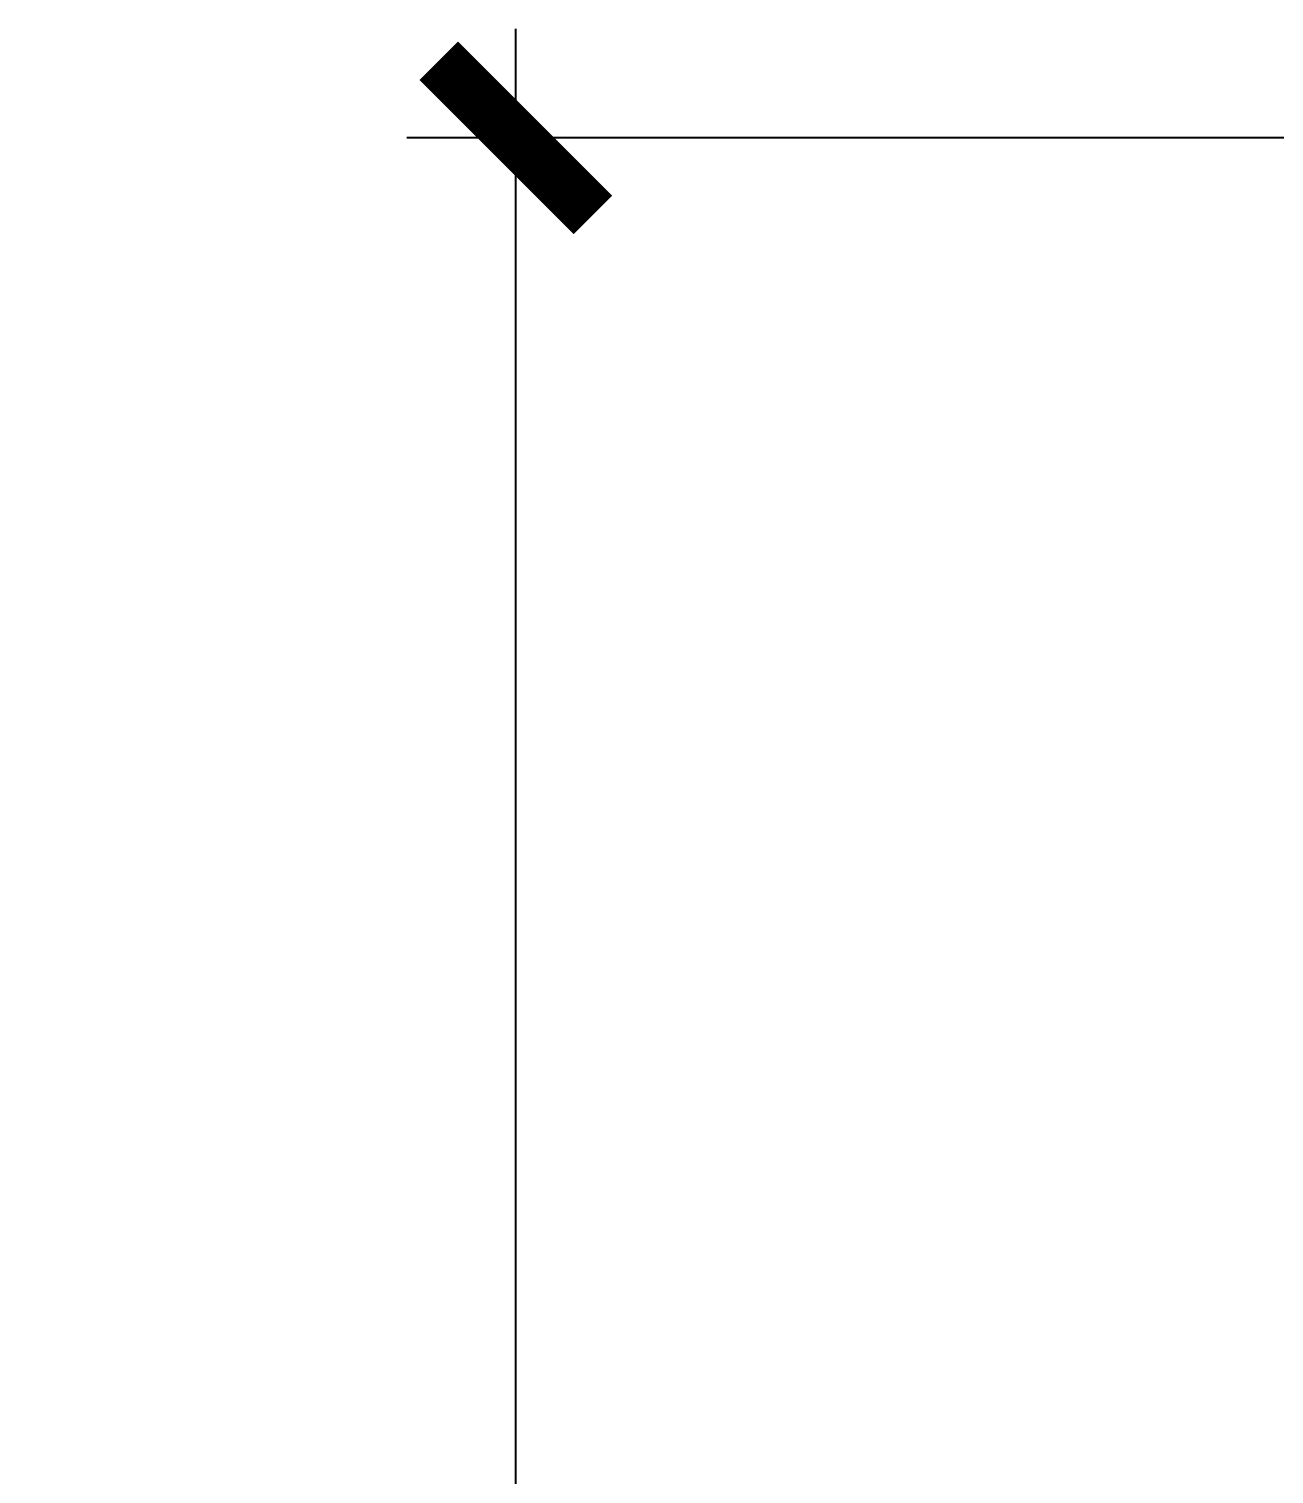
# Model space of a CAD drawing. Header units: millimetres. Extents: x -97344 to -49824, y -57049 to -40247.
# Drawn here: x -70101.5 to -69872.9, y -53023.3 to -52757.9 of the extents above; entities that cross this region are included whole.
import ezdxf

# ---------------------------------------------------------------- set-up
doc = ezdxf.new("R2010")
doc.units = ezdxf.units.MM
doc.header["$LTSCALE"] = 200
doc.header["$PDSIZE"] = -1
doc.layers.add('DIM', color=3, linetype='Continuous')
doc.styles.add('TSSD_Dimension', font='tssdeng.shx', dxfattribs={"width": 0.7, "bigfont": 'hztxt.shx'})
doc.dimstyles.new('TSSD_20_20', dxfattribs={"dimtxt": 60, "dimasz": 20, "dimexe": 20, "dimexo": 50, "dimgap": 20, "dimtad": 1, "dimdec": 0, "dimzin": 0, "dimdsep": 46, "dimtxsty": 'TSSD_Dimension', "dimblk": 'ARCHTICK', "dimcen": 0, "dimdle": 20, "dimclrt": 7, "dimadec": 0, "dimazin": 0, "dimtfac": 1, "dimtdec": 0, "dimtix": 1, "dimtmove": 2, "dimatfit": 3, "dimfxl": 1, "dimtolj": 1, "dimtzin": 0, "dimarcsym": 0})

# ---------------------------------------------------------------- blocks, each defined once
blk = doc.blocks.new('_ArchTick')
at = {"color": 0, "linetype": 'ByBlock', "const_width": 0.5}
blk.add_lwpolyline([(-0.707, -0.707), (0.707, 0.707)], dxfattribs=at)
blk = doc.blocks.new('*D1537')
at = {"layer": 'Defpoints', "color": 0, "transparency": 16777216}
for p in [(-70012.08, -52777.89), (-69774.57, -52777.89), (-69539.67, -53430.31)]:
    blk.add_point(p, dxfattribs=at)
at = {"layer": 'DIM', "color": 0, "lineweight": -2, "transparency": 16777216}
for p, q in [((-70012.08, -53450.31), (-70012.08, -52757.89)), ((-69824.57, -52777.89), (-70032.08, -52777.89)), ((-69589.67, -53430.31), (-70032.08, -53430.31))]:
    blk.add_line(p, q, dxfattribs=at)
at = {"layer": 'DIM', "color": 0, "lineweight": -2, "transparency": 16777216, "xscale": 20, "yscale": 20, "zscale": 20}
for p, rotation in [((-70012.08, -52777.89), 90), ((-70012.08, -53430.31), 270)]:
    blk.add_blockref('_ArchTick', p, dxfattribs=dict(at, rotation=rotation))
at = {"layer": 'DIM', "color": 7, "transparency": 16777216, "insert": (-70062.08, -53104.1), "char_height": 60, "attachment_point": 5, "rotation": 90, "style": 'TSSD_Dimension'}
blk.add_mtext('\\A1;652', dxfattribs=at)

msp = doc.modelspace()

# ---------------------------------------------------------------- dimensions: what is measured, and where the dimension line sits
at = {"layer": 'DIM', "color": 3}
dim = msp.add_linear_dim(base=(-70012.08, -52777.89), p1=(-69539.67, -53430.31), p2=(-69774.57, -52777.89), angle=90, dimstyle='TSSD_20_20', dxfattribs=at)
dim.commit()
dim.dimension.update_dxf_attribs({"geometry": '*D1537', "text_midpoint": (-70062.08, -53104.1)})

doc.saveas('drawing.dxf')
